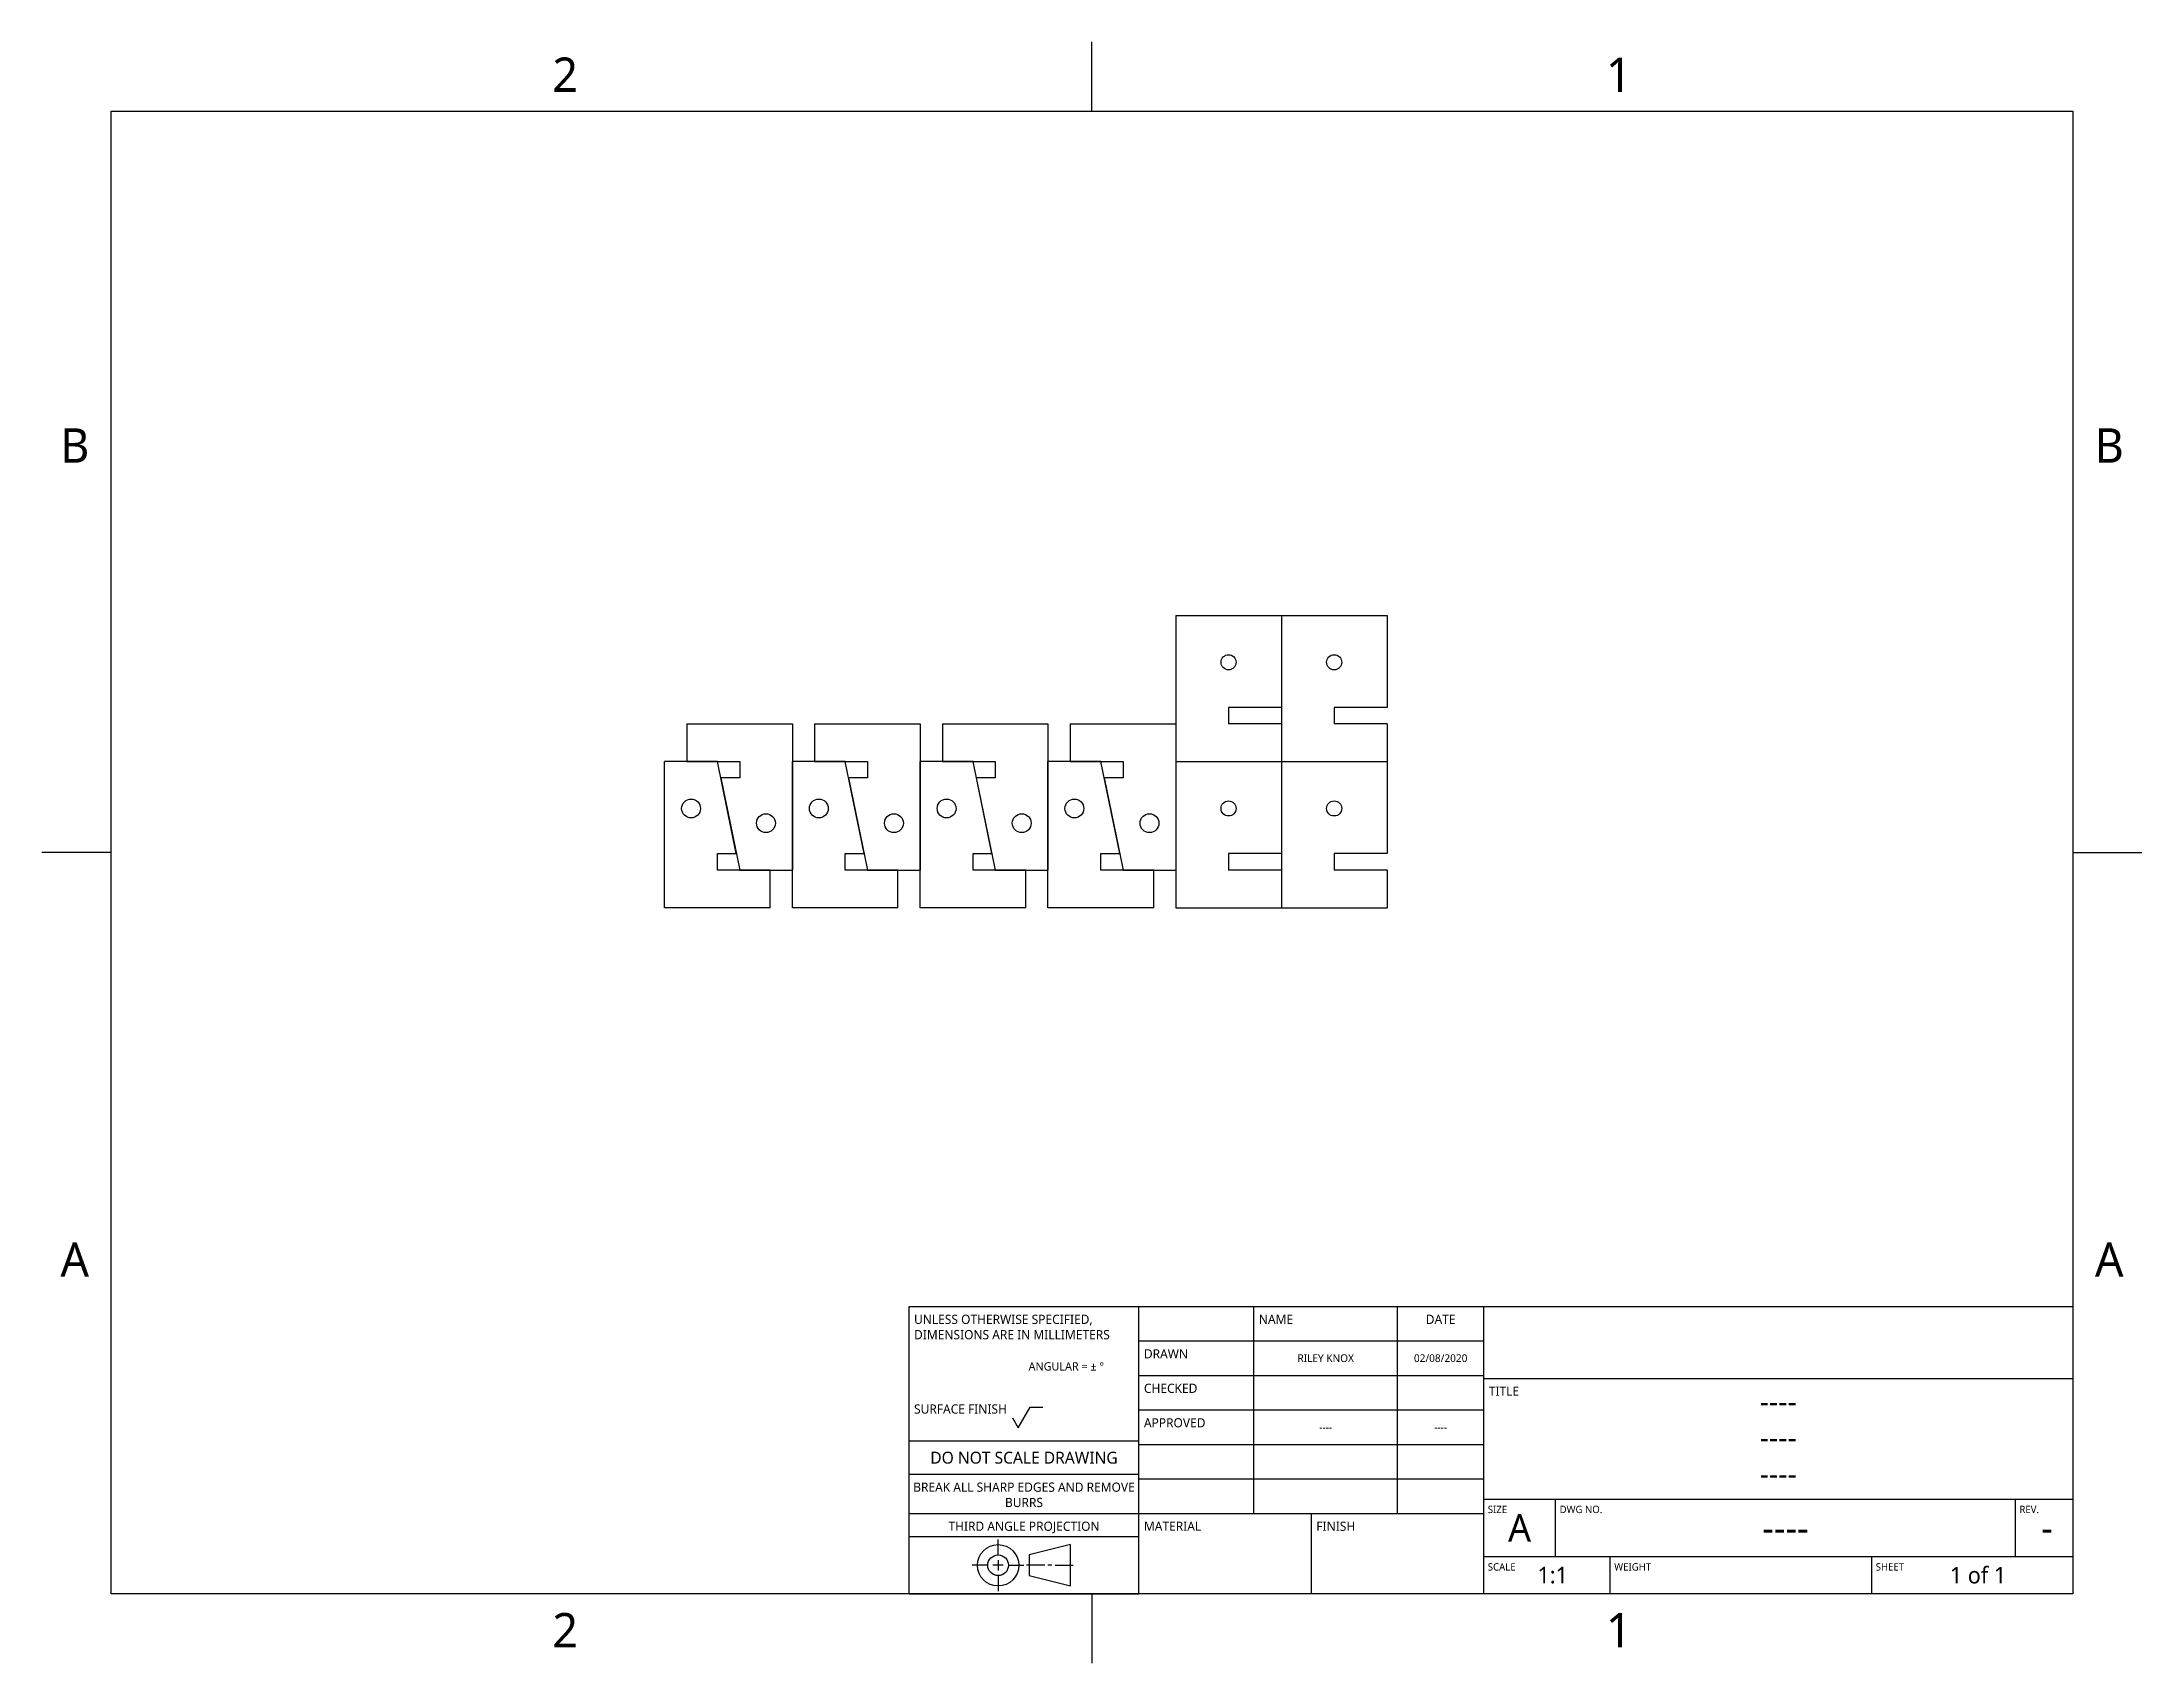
# Model space of a CAD drawing. Extents: x 0 to 11, y 0 to 8.5.
import ezdxf

# ---------------------------------------------------------------- set-up
doc = ezdxf.new("R2010")
doc.units = 0
doc.header["$LTSCALE"] = 0.5
for name, color, linetype in [('BORDER_FRAME', 7, 'CONTINUOUS'), ('BORDER_ZONES', 7, 'CONTINUOUS'), ('TITLE_BLOCK', 7, 'CONTINUOUS'), ('VISIBLE', 7, 'CONTINUOUS')]:
    doc.layers.add(name, color=color, linetype=linetype)
doc.styles.add('ONSHAPE-STANDARD', font='NotoSans-Regular.ttf')
doc.styles.add('ONSHAPE-STANDARD-FIELDS', font='')
doc.styles.get('ONSHAPE-STANDARD-FIELDS').set_extended_font_data('Noto Sans')

msp = doc.modelspace()

# ---------------------------------------------------------------- linework, layer by layer
at = {"layer": 'BORDER_FRAME'}
for p, q in [((0.38, 0.38), (0.38, 8.12)), ((0.38, 8.12), (10.62, 8.12)), ((10.62, 8.12), (10.62, 0.38)), ((10.62, 0.38), (0.38, 0.38))]:
    msp.add_line(p, q, dxfattribs=at)
at = {"layer": 'BORDER_ZONES'}
for p, q in [((5.5, 8.12), (5.5, 8.481)), ((0.38, 4.25), (0.019, 4.25)), ((10.62, 4.25), (10.981, 4.25)), ((5.5, 0.38), (5.5, 0.019))]:
    msp.add_line(p, q, dxfattribs=at)
at = {"layer": 'TITLE_BLOCK'}
for p, q in [((4.545, 0.38), (4.545, 1.88)), ((4.545, 1.88), (5.745, 1.88)), ((5.745, 0.38), (5.745, 1.88)), ((5.745, 1.88), (7.545, 1.88)), ((6.345, 0.8), (6.345, 1.88)), ((7.095, 0.8), (7.095, 1.88)), ((7.545, 0.38), (7.545, 1.88)), ((7.545, 1.88), (10.62, 1.88)), ((5.745, 1.7), (7.545, 1.7)), ((5.745, 1.52), (7.545, 1.52)), ((7.545, 1.505), (10.62, 1.505)), ((5.115, 1.246), (5.178, 1.355)), ((5.178, 1.355), (5.244, 1.355)), ((5.745, 1.34), (7.545, 1.34)), ((5.085, 1.298), (5.115, 1.246)), ((4.545, 1.178), (5.745, 1.178)), ((5.745, 1.16), (7.545, 1.16)), ((4.545, 1.004), (5.745, 1.004)), ((5.745, 0.98), (7.545, 0.98)), ((4.545, 0.8), (5.745, 0.8)), ((5.745, 0.8), (7.545, 0.8)), ((6.645, 0.38), (6.645, 0.8)), ((7.545, 0.875), (10.62, 0.875)), ((7.92, 0.575), (7.92, 0.875)), ((10.32, 0.575), (10.32, 0.875)), ((4.545, 0.68), (5.745, 0.68)), ((5.01, 0.583), (5.01, 0.664)), ((5.01, 0.556), (5.01, 0.502)), ((5.388, 0.637), (5.172, 0.583)), ((5.172, 0.583), (5.172, 0.475)), ((5.388, 0.421), (5.388, 0.637)), ((7.545, 0.575), (10.62, 0.575)), ((8.205, 0.38), (8.205, 0.575)), ((9.57, 0.38), (9.57, 0.575)), ((4.956, 0.529), (4.875, 0.529)), ((5.037, 0.529), (4.983, 0.529)), ((5.01, 0.475), (5.01, 0.394)), ((5.064, 0.529), (5.145, 0.529)), ((5.253, 0.529), (5.158, 0.529)), ((5.172, 0.475), (5.388, 0.421)), ((5.291, 0.529), (5.269, 0.529)), ((5.307, 0.529), (5.402, 0.529)), ((4.545, 0.38), (5.745, 0.38))]:
    msp.add_line(p, q, dxfattribs=at)
for radius in [0.108, 0.054]:
    msp.add_circle((5.01, 0.529), radius, dxfattribs=at)
at = {"layer": 'VISIBLE'}
for p, q in [((5.938, 5.488), (6.489, 5.488)), ((5.938, 5.488), (5.938, 4.725)), ((6.489, 5.488), (7.04, 5.488)), ((6.489, 5.488), (6.489, 4.725)), ((6.489, 5.488), (6.489, 5.007)), ((7.04, 5.488), (7.04, 5.007)), ((6.213, 5.007), (6.213, 4.921)), ((6.489, 5.007), (6.213, 5.007)), ((6.764, 5.007), (6.764, 4.921)), ((7.04, 5.007), (6.764, 5.007)), ((3.385, 4.921), (3.936, 4.921)), ((3.385, 4.921), (3.385, 4.725)), ((3.936, 4.921), (3.936, 4.158)), ((4.052, 4.921), (4.603, 4.921)), ((4.052, 4.921), (4.052, 4.725)), ((4.603, 4.921), (4.603, 4.158)), ((4.719, 4.921), (5.27, 4.921)), ((4.719, 4.921), (4.719, 4.725)), ((5.27, 4.921), (5.27, 4.158)), ((5.386, 4.921), (5.938, 4.921)), ((5.386, 4.921), (5.386, 4.725)), ((5.938, 4.921), (5.938, 4.158)), ((6.489, 4.921), (6.213, 4.921)), ((6.489, 4.921), (6.489, 4.725)), ((7.04, 4.921), (6.764, 4.921)), ((7.04, 4.921), (7.04, 4.725)), ((3.545, 4.725), (3.269, 4.725)), ((3.269, 3.962), (3.269, 4.725)), ((3.385, 4.725), (3.661, 4.725)), ((3.643, 4.244), (3.545, 4.725)), ((3.661, 4.725), (3.661, 4.639)), ((4.212, 4.725), (3.936, 4.725)), ((3.936, 3.962), (3.936, 4.725)), ((4.052, 4.725), (4.328, 4.725)), ((4.31, 4.244), (4.212, 4.725)), ((4.328, 4.725), (4.328, 4.639)), ((4.879, 4.725), (4.603, 4.725)), ((4.603, 3.962), (4.603, 4.725)), ((4.719, 4.725), (4.995, 4.725)), ((4.977, 4.244), (4.879, 4.725)), ((4.995, 4.725), (4.995, 4.639)), ((5.546, 4.725), (5.27, 4.725)), ((5.27, 3.962), (5.27, 4.725)), ((5.386, 4.725), (5.662, 4.725)), ((5.645, 4.244), (5.546, 4.725)), ((5.662, 4.725), (5.662, 4.639)), ((5.938, 4.725), (6.489, 4.725)), ((5.938, 4.725), (5.938, 3.962)), ((5.938, 4.725), (6.489, 4.725)), ((6.489, 4.725), (6.489, 4.244)), ((6.489, 4.725), (7.04, 4.725)), ((6.489, 4.725), (7.04, 4.725)), ((6.489, 4.725), (6.489, 3.962)), ((7.04, 4.725), (7.04, 4.244)), ((3.562, 4.639), (3.661, 4.158)), ((3.661, 4.639), (3.562, 4.639)), ((4.229, 4.639), (4.328, 4.158)), ((4.328, 4.639), (4.229, 4.639)), ((4.896, 4.639), (4.995, 4.158)), ((4.995, 4.639), (4.896, 4.639)), ((5.564, 4.639), (5.662, 4.158)), ((5.662, 4.639), (5.564, 4.639)), ((3.545, 4.244), (3.643, 4.244)), ((3.545, 4.158), (3.545, 4.244)), ((4.212, 4.158), (4.212, 4.244)), ((4.212, 4.244), (4.31, 4.244)), ((4.879, 4.158), (4.879, 4.244)), ((4.879, 4.244), (4.977, 4.244)), ((5.546, 4.158), (5.546, 4.244)), ((5.546, 4.244), (5.645, 4.244)), ((6.213, 4.244), (6.213, 4.158)), ((6.489, 4.244), (6.213, 4.244)), ((6.764, 4.244), (6.764, 4.158)), ((7.04, 4.244), (6.764, 4.244)), ((3.82, 4.158), (3.545, 4.158)), ((3.661, 4.158), (3.936, 4.158)), ((3.82, 3.962), (3.82, 4.158)), ((4.487, 4.158), (4.212, 4.158)), ((4.328, 4.158), (4.603, 4.158)), ((4.487, 3.962), (4.487, 4.158)), ((5.155, 4.158), (4.879, 4.158)), ((4.995, 4.158), (5.27, 4.158)), ((5.155, 3.962), (5.155, 4.158)), ((5.822, 4.158), (5.546, 4.158)), ((5.662, 4.158), (5.938, 4.158)), ((5.822, 3.962), (5.822, 4.158)), ((6.489, 4.158), (6.213, 4.158)), ((6.489, 4.158), (6.489, 3.962)), ((7.04, 4.158), (6.764, 4.158)), ((7.04, 4.158), (7.04, 3.962)), ((3.82, 3.962), (3.269, 3.962)), ((4.487, 3.962), (3.936, 3.962)), ((5.155, 3.962), (4.603, 3.962)), ((5.822, 3.962), (5.27, 3.962)), ((5.938, 3.962), (6.489, 3.962)), ((6.489, 3.962), (7.04, 3.962))]:
    msp.add_line(p, q, dxfattribs=at)
for centre, radius in [((6.213, 5.243), 0.0394), ((6.764, 5.243), 0.0394), ((3.407, 4.48), 0.0492), ((4.074, 4.48), 0.0492), ((4.741, 4.48), 0.0492), ((5.408, 4.48), 0.0492), ((6.213, 4.48), 0.0394), ((6.764, 4.48), 0.0394), ((3.798, 4.403), 0.0492), ((4.466, 4.403), 0.0492), ((5.133, 4.403), 0.0492), ((5.8, 4.403), 0.0492)]:
    msp.add_circle(centre, radius, dxfattribs=at)

# ---------------------------------------------------------------- texts
at = {"layer": 'BORDER_ZONES', "char_height": 0.18, "attachment_point": 5, "style": 'ONSHAPE-STANDARD'}
for s, insert in [('2', (2.75, 8.31)), ('1', (8.25, 8.31)), ('B', (0.19, 6.375)), ('B', (10.81, 6.375)), ('A', (0.19, 2.125)), ('A', (10.81, 2.125)), ('2', (2.75, 0.19)), ('1', (8.25, 0.19))]:
    msp.add_mtext(s, dxfattribs=dict(at, insert=insert))
at = {"layer": 'TITLE_BLOCK'}
for s, insert, char_height, width, attachment_point, style in [('UNLESS OTHERWISE SPECIFIED, DIMENSIONS ARE IN MILLIMETERS', (4.571, 1.837), 0.048, 1.2, 1, 'ONSHAPE-STANDARD'), ('NAME', (6.371, 1.837), 0.048, 0.75, 1, 'ONSHAPE-STANDARD'), ('DATE', (7.32, 1.837), 0.048, 0.45, 2, 'ONSHAPE-STANDARD'), ('DRAWN', (5.771, 1.657), 0.048, 0.6, 1, 'ONSHAPE-STANDARD'), ('^JANGULAR = ± °^J', (5.169, 1.661), 0.0432, 0.6, 1, 'ONSHAPE-STANDARD'), ('RILEY KNOX', (6.72, 1.61), 0.0403, 0.75, 5, 'ONSHAPE-STANDARD-FIELDS'), ('02/08/2020', (7.32, 1.61), 0.0403, 0.45, 5, 'ONSHAPE-STANDARD-FIELDS'), ('CHECKED', (5.771, 1.477), 0.048, 0.6, 1, 'ONSHAPE-STANDARD'), ('TITLE', (7.571, 1.462), 0.048, 0.375, 1, 'ONSHAPE-STANDARD'), ('SURFACE FINISH', (4.571, 1.369), 0.048, 0.6, 1, 'ONSHAPE-STANDARD'), ('----', (9.082, 1.385), 0.1152, 2.775, 5, 'ONSHAPE-STANDARD-FIELDS'), ('APPROVED', (5.771, 1.297), 0.048, 0.6, 1, 'ONSHAPE-STANDARD'), ('----', (6.72, 1.25), 0.0403, 0.75, 5, 'ONSHAPE-STANDARD-FIELDS'), ('----', (7.32, 1.25), 0.0403, 0.45, 5, 'ONSHAPE-STANDARD-FIELDS'), ('DO NOT SCALE DRAWING', (5.145, 1.122), 0.0624, 1.2, 2, 'ONSHAPE-STANDARD'), ('----', (9.082, 1.196), 0.1152, 2.775, 5, 'ONSHAPE-STANDARD-FIELDS'), ('----', (9.082, 1.007), 0.1152, 2.775, 5, 'ONSHAPE-STANDARD-FIELDS'), ('BREAK ALL SHARP EDGES AND REMOVE BURRS', (5.145, 0.961), 0.048, 1.2, 2, 'ONSHAPE-STANDARD'), ('SIZE', (7.566, 0.84), 0.0384, 0.375, 1, 'ONSHAPE-STANDARD'), ('A', (7.732, 0.725), 0.144, 0.375, 5, 'ONSHAPE-STANDARD-FIELDS'), ('DWG NO.', (7.941, 0.84), 0.0384, 2.4, 1, 'ONSHAPE-STANDARD'), ('REV.', (10.341, 0.84), 0.0384, 0.3, 1, 'ONSHAPE-STANDARD'), ('THIRD ANGLE PROJECTION', (5.145, 0.757), 0.048, 1.2, 2, 'ONSHAPE-STANDARD'), ('MATERIAL', (5.771, 0.757), 0.048, 0.9, 1, 'ONSHAPE-STANDARD'), ('FINISH', (6.671, 0.757), 0.048, 0.9, 1, 'ONSHAPE-STANDARD'), ('----', (9.12, 0.725), 0.144, 2.4, 5, 'ONSHAPE-STANDARD-FIELDS'), ('-', (10.485, 0.725), 0.144, 0.27, 5, 'ONSHAPE-STANDARD-FIELDS'), ('SCALE', (7.566, 0.54), 0.0384, 0.66, 1, 'ONSHAPE-STANDARD'), ('1:1', (7.905, 0.477), 0.0864, 0.6, 5, 'ONSHAPE-STANDARD-FIELDS'), ('WEIGHT', (8.226, 0.54), 0.0384, 1.365, 1, 'ONSHAPE-STANDARD'), ('SHEET', (9.591, 0.54), 0.0384, 1.05, 1, 'ONSHAPE-STANDARD'), ('1 of 1', (10.125, 0.477), 0.0864, 0.99, 5, 'ONSHAPE-STANDARD-FIELDS')]:
    msp.add_mtext(s, dxfattribs=dict(at, insert=insert, char_height=char_height, width=width, attachment_point=attachment_point, style=style))

doc.saveas('drawing.dxf')
